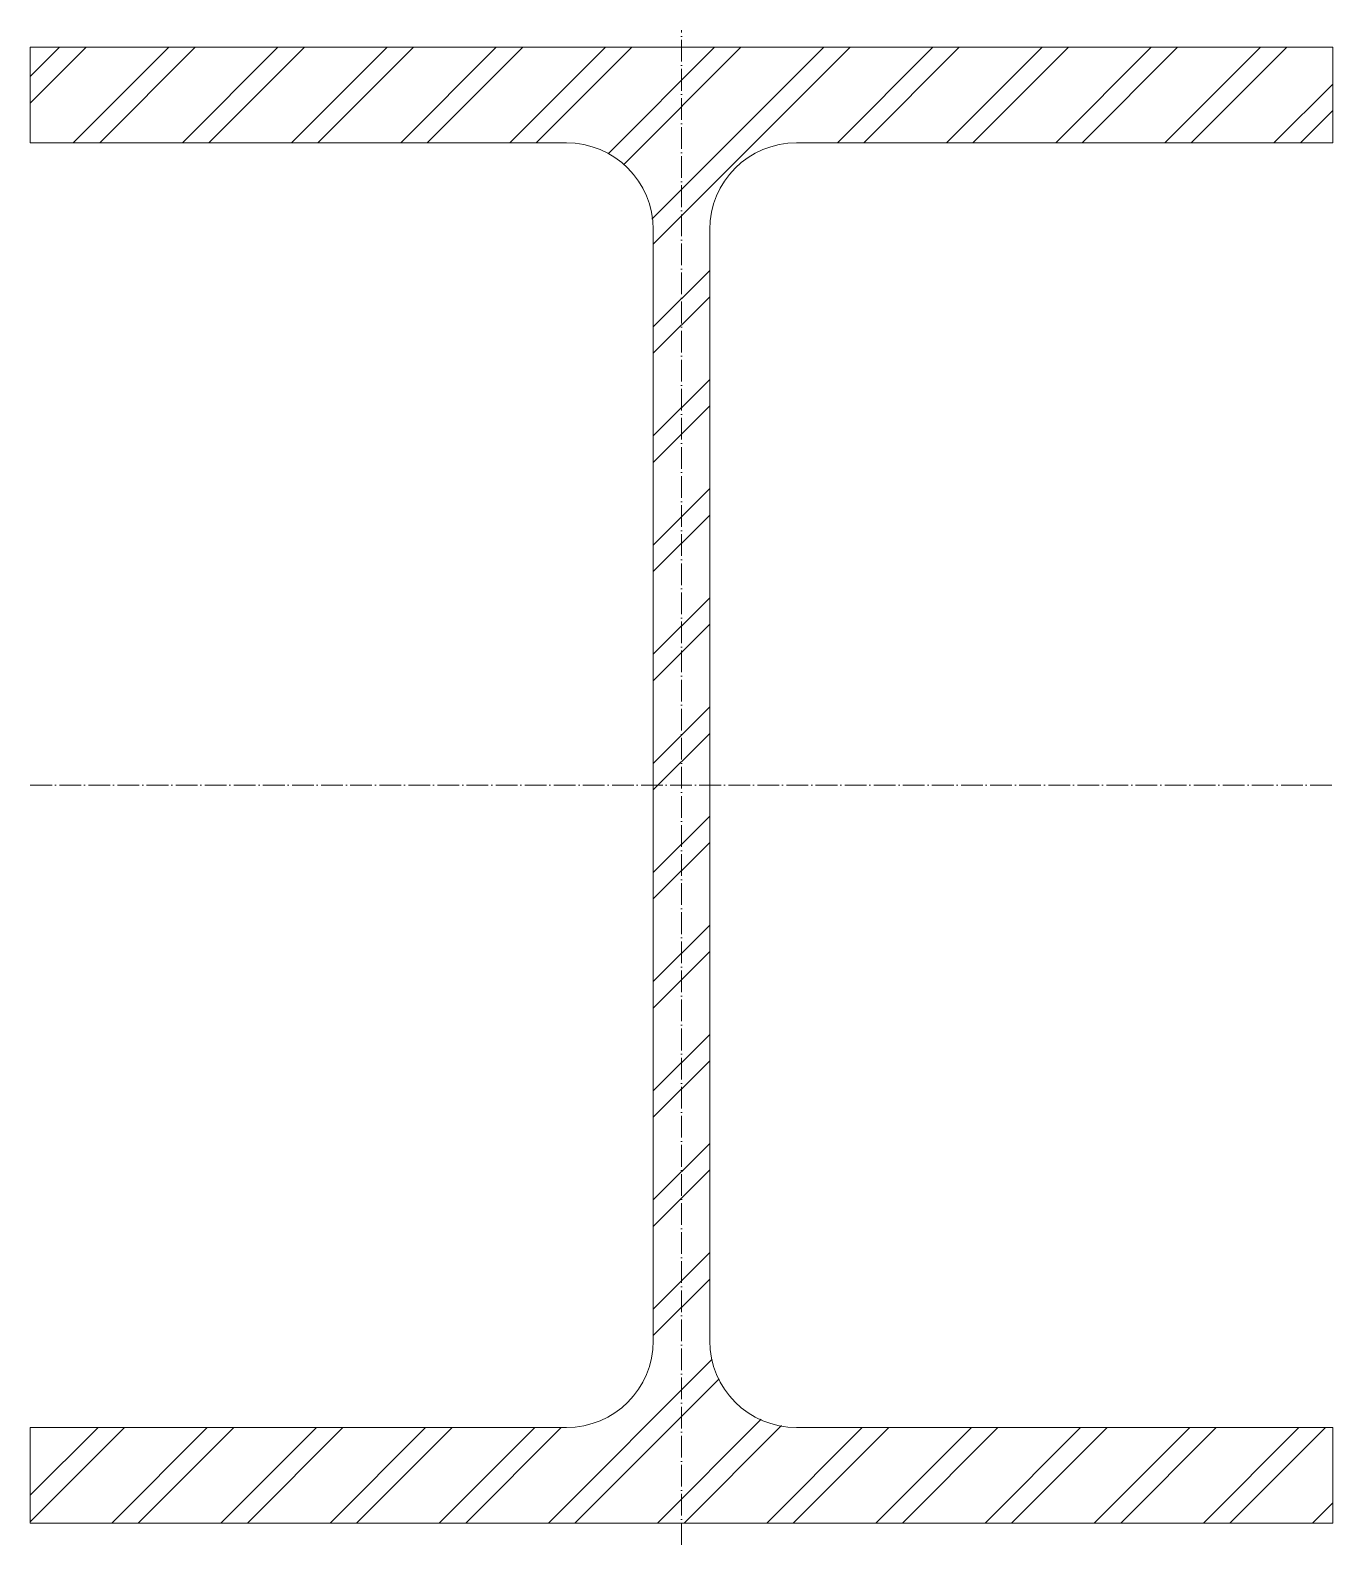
# Model space of a CAD drawing. Header units: metres. Extents: x -150 to 150, y -175 to 174.
import ezdxf

# ---------------------------------------------------------------- set-up
doc = ezdxf.new("R2010")
doc.units = ezdxf.units.M
doc.linetypes.add('MV_hartlijn_staal', pattern=[6.6, 5, -0.8, 0, -0.8])
doc.layers.add('A-DETL-GENF', color=92, linetype='Continuous', lineweight=18)

# ---------------------------------------------------------------- blocks, each defined once
blk = doc.blocks.new('28 Staalprofielen DIN_DIE_DILl 2d - DIN34-4447775-00_0 Basismaterialen')
at = {"layer": 'A-DETL-GENF', "lineweight": 13}
h = blk.add_hatch(dxfattribs=at)
h.set_pattern_fill('FP_555', color=256, style=0, pattern_type=2)
h.set_pattern_definition([(225, (2406.278, 98.392), (12.57236, -12.57236), []), (225, (2406.278, 79.342), (12.57236, -12.57236), [])])
h.paths.add_polyline_path([(150, 170), (-150, 170), (-150, 148), (-26.5, 148), (-21.32, 147.32), (-16.5, 145.32), (-12.36, 142.14), (-9.18, 138), (-7.18, 133.18), (-6.5, 128), (-6.5, -128), (-7.18, -133.18), (-9.18, -138), (-12.36, -142.14), (-16.5, -145.32), (-21.32, -147.32), (-26.5, -148), (-150, -148), (-150, -170), (150, -170), (150, -148), (26.5, -148), (21.32, -147.32), (16.5, -145.32), (12.36, -142.14), (9.18, -138), (7.18, -133.18), (6.5, -128), (6.5, 128), (7.18, 133.18), (9.18, 138), (12.36, 142.14), (16.5, 145.32), (21.32, 147.32), (26.5, 148), (150, 148)])
at = {"layer": 'A-DETL-GENF', "linetype": 'MV_hartlijn_staal', "lineweight": 13}
for p, q in [((0, -175), (0, 173.92)), ((-150, 0), (150, 0))]:
    blk.add_line(p, q, dxfattribs=at)
at = {"layer": 'A-DETL-GENF'}
for p, q in [((150, 170), (-150, 170)), ((-150, 170), (-150, 148)), ((150, 170), (-150, 170)), ((-150, 170), (-150, 148)), ((150, 148), (150, 170)), ((150, 170), (150, 148)), ((-150, 148), (-26.5, 148)), ((-150, 148), (-26.5, 148)), ((26.5, 148), (150, 148)), ((150, 148), (26.5, 148)), ((-6.5, 128), (-6.5, -128)), ((-6.5, -128), (-6.5, 128)), ((6.5, -128), (6.5, 128)), ((6.5, -128), (6.5, 128)), ((-26.5, -148), (-150, -148)), ((-150, -148), (-150, -170)), ((-150, -170), (-150, -148)), ((-150, -148), (-26.5, -148)), ((150, -148), (26.5, -148)), ((150, -148), (26.5, -148)), ((150, -170), (150, -148)), ((150, -170), (150, -148)), ((-150, -170), (150, -170)), ((150, -170), (-150, -170))]:
    blk.add_line(p, q, dxfattribs=at)
for centre, start, end in [((-26.5, 128), 360, 90), ((-26.5, 128), 360, 90), ((26.5, 128), 90, 180), ((26.5, 128), 90, 180), ((-26.5, -128), 270, 360), ((-26.5, -128), 270, 0), ((26.5, -128), 180, 270), ((26.5, -128), 180, 270)]:
    blk.add_arc(centre, 20, start, end, dxfattribs=at)

msp = doc.modelspace()

# ---------------------------------------------------------------- block references
msp.add_blockref('28 Staalprofielen DIN_DIE_DILl 2d - DIN34-4447775-00_0 Basismaterialen', (0, 0))

doc.saveas('drawing.dxf')
